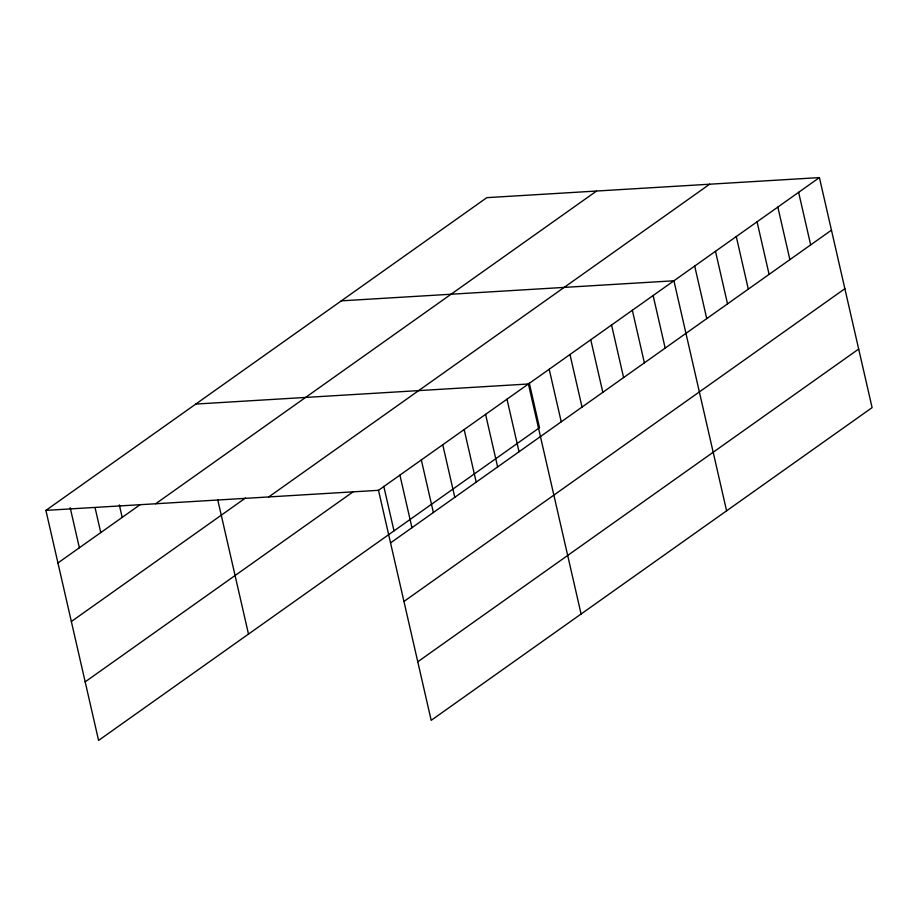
<?xml version="1.0" encoding="UTF-8"?>
<svg xmlns="http://www.w3.org/2000/svg" width="918" height="918" viewBox="0 0 918 918"><rect width="100%" height="100%" fill="white"/><g stroke="black" fill="none" stroke-linecap="round" stroke-linejoin="round"><path stroke-width="1.38" d="M529.284 383.058L539.497 427.685L98.582 740.413L45.9 510.385L486.815 197.657L819.418 177.587L872.1 407.615L431.185 720.343L378.503 490.315L819.418 177.587M57.937 562.963L140.225 504.602M155.658 503.764L596.574 191.024M71.352 621.52L245.519 497.992M268.744 496.936L709.66 184.208M85.167 681.856L352.868 491.979M390.54 542.894L831.456 230.154M403.954 601.451L844.87 288.711M417.77 661.786L858.686 349.047M341.312 300.852L673.915 280.782L726.597 510.821M195.809 404.058L528.412 383.988L581.094 614.016M45.9 510.385L378.503 490.315M798.626 192.321L810.674 244.899M777.844 207.066L789.882 259.633M757.063 221.812L769.1 274.379M736.27 236.557L748.308 289.124M715.489 251.302L727.526 303.869M694.696 266.036L706.745 318.615M653.123 295.527L665.171 348.094M632.341 310.273L644.379 362.839M611.56 325.018L623.597 377.585M590.767 339.763L602.816 392.33M569.986 354.497L582.023 407.076M549.193 369.243L561.242 421.81M507 399.181L519.037 451.748M485.576 414.362L497.625 466.941M464.164 429.555L476.201 482.134M442.751 444.748L454.789 497.315M421.328 459.941L433.376 512.508M399.915 475.122L411.952 527.701M383.781 486.265L393.994 530.879M217.75 499.851L248.491 634.086M119.34 504.934L122.186 517.385M95.07 507.677L100.773 532.578M70.17 507.643L79.361 547.771"/></g></svg>
